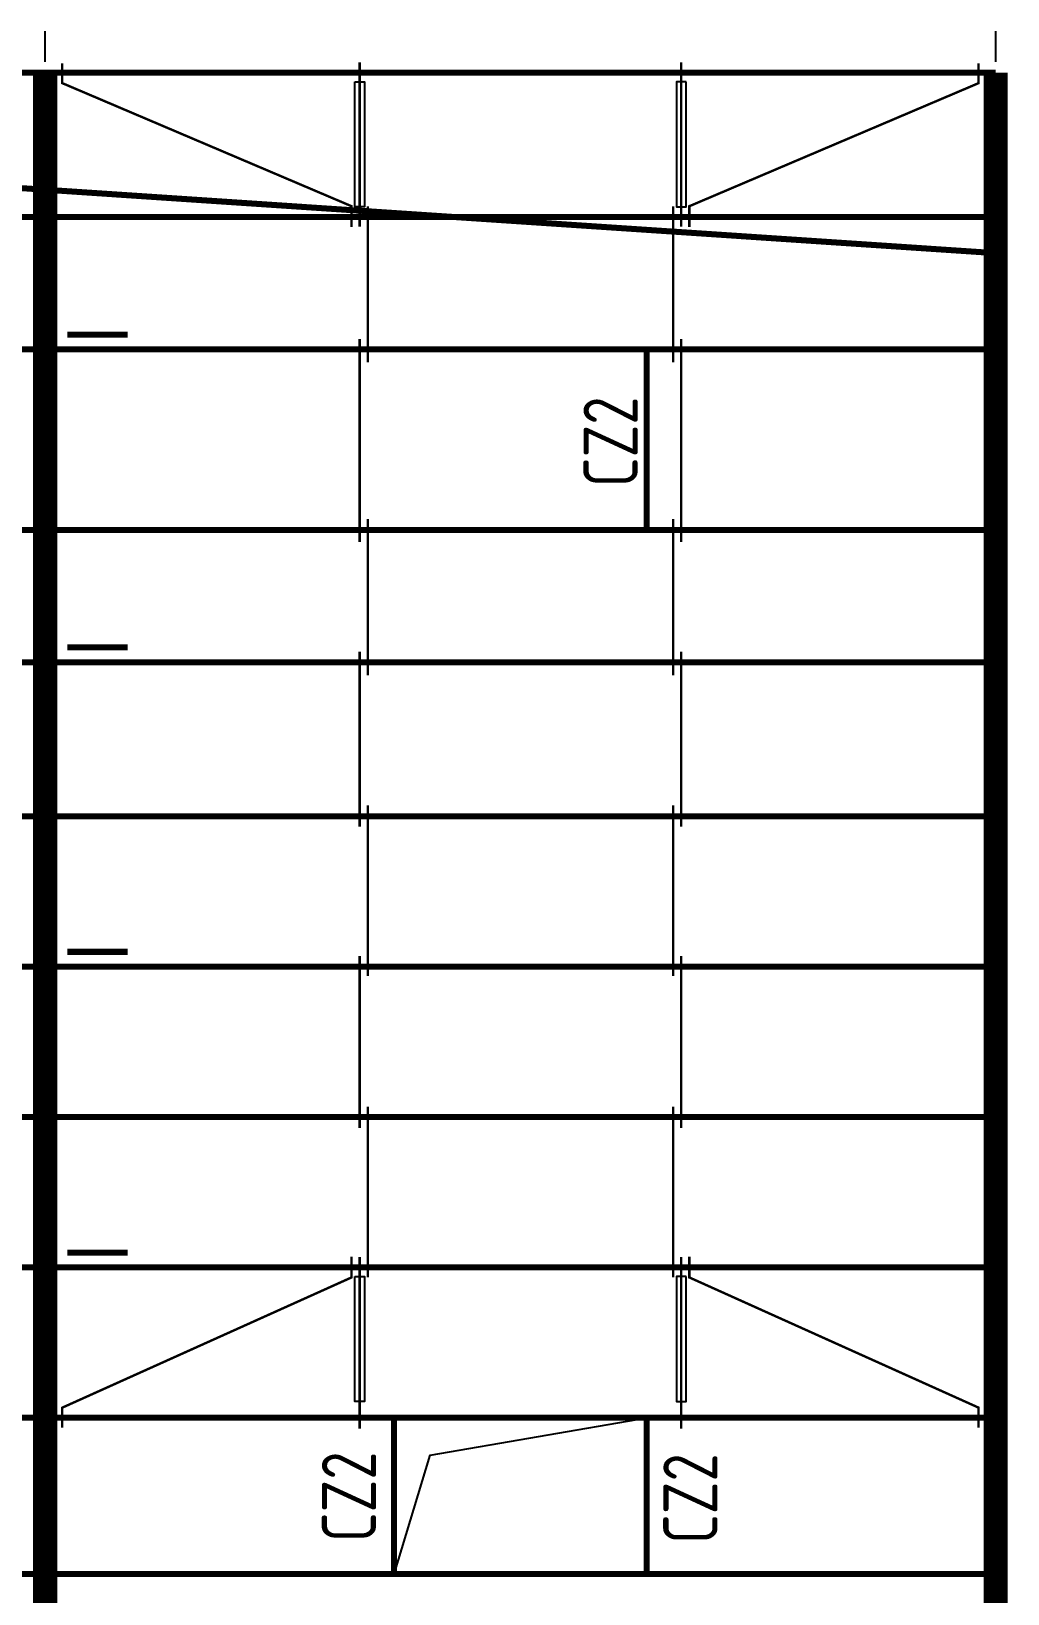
# Model space of a CAD drawing. Extents: x 9752569 to 9923256, y 1590558 to 2510207.
# Drawn here: x 9901612 to 9909727, y 1879607 to 1892594 of the extents above; entities that cross this region are included whole.
import ezdxf

# ---------------------------------------------------------------- set-up
doc = ezdxf.new("R2010")
doc.units = 0
doc.header["$LTSCALE"] = 1000
doc.header["$MEASUREMENT"] = 0
doc.linetypes.add('DASH', pattern=[0.35, 0.25, -0.1])
doc.linetypes.add('DOTE', pattern=[2.42, 2, -0.2, 0.02, -0.2])
for name, color, linetype in [('DOTE', 8, 'DOTE'), ('WINDOW', 4, 'CONTINUOUS'), ('屋面隅撑', 6, 'CONTINUOUS'), ('柱', 2, 'CONTINUOUS'), ('标注文字', 3, 'CONTINUOUS'), ('梁', 4, 'CONTINUOUS'), ('檩条', 150, 'CONTINUOUS'), ('檩条拉条', 1, 'CONTINUOUS'), ('洞口边线', 6, 'CONTINUOUS')]:
    doc.layers.add(name, color=color, linetype=linetype)
doc.styles.add('TSSD_REIN', font='atssdeng.shx', dxfattribs={"width": 0.7, "bigfont": 'atssdchn.shx'})

msp = doc.modelspace()

# ---------------------------------------------------------------- linework, layer by layer
at = {"layer": 'DOTE'}
for p, q in [((9901727.3, 1877819.6), (9901727.3, 1892593.8)), ((9909627.3, 1877819.6), (9909627.3, 1892593.8))]:
    msp.add_line(p, q, dxfattribs=at)
at = {"layer": 'WINDOW', "color": 5, "const_width": 50}
msp.add_lwpolyline([(9906727.3, 1888449.6), (9906727.3, 1889949.6)], dxfattribs=at)
msp.add_lwpolyline([(9904627.3, 1881069.6), (9906727.3, 1881069.6), (9906727.3, 1879769.6), (9904627.3, 1879769.6)], close=True, dxfattribs=at)
at = {"layer": '屋面隅撑', "color": 6, "const_width": 50}
for points in [[(9902411.8, 1890072.2), (9901911.8, 1890072.2)], [(9902411.8, 1887472.2), (9901911.8, 1887472.2)], [(9902411.8, 1884942.2), (9901911.8, 1884942.2)], [(9902411.8, 1882442.2), (9901911.8, 1882442.2)]]:
    msp.add_lwpolyline(points, dxfattribs=at)
at = {"layer": '柱', "color": 2, "const_width": 200}
for points in [[(9901727.3, 1892249.6), (9901727.3, 1878569.6)], [(9909627.3, 1892249.6), (9909627.3, 1878569.6)]]:
    msp.add_lwpolyline(points, dxfattribs=at)
at = {"layer": '梁', "color": 150, "const_width": 50}
for points in [[(9878027.3, 1892249.6), (9909627.3, 1892249.6)], [(9878027.3, 1891049.6), (9909627.3, 1891049.6)], [(9878027.3, 1889949.6), (9909627.3, 1889949.6)], [(9878027.3, 1888449.6), (9909627.3, 1888449.6)], [(9878027.3, 1887349.6), (9909627.3, 1887349.6)], [(9878027.3, 1886069.6), (9909627.3, 1886069.6)], [(9878027.3, 1884819.6), (9909627.3, 1884819.6)], [(9878027.3, 1883569.6), (9909627.3, 1883569.6)], [(9878027.3, 1882319.6), (9909627.3, 1882319.6)], [(9878027.3, 1881069.6), (9909627.3, 1881069.6)], [(9878027.3, 1879769.6), (9909627.3, 1879769.6)]]:
    msp.add_lwpolyline(points, dxfattribs=at)
at = {"layer": '檩条', "color": 6, "linetype": 'DASH', "const_width": 50}
msp.add_lwpolyline([(9878027.3, 1890749.6), (9893827.3, 1891803.6), (9909627.3, 1890749.6)], dxfattribs=at)
at = {"layer": '檩条拉条', "color": 1, "const_width": 20}
for points in [[(9901869.7, 1892327.5), (9901869.7, 1892162.4), (9904273.9, 1891139.5), (9904273.9, 1890966.2)], [(9904341.1, 1892336.2), (9904341.1, 1890970.7)], [(9907013.5, 1892336.2), (9907013.5, 1890970.7)], [(9909484.9, 1892327.5), (9909484.9, 1892162.4), (9907080.7, 1891139.5), (9907080.7, 1890966.2)], [(9904408.3, 1891139.4), (9904408.3, 1889841)], [(9906946.3, 1891139.4), (9906946.3, 1889841)], [(9904341.1, 1890036.2), (9904341.1, 1888348)], [(9907013.5, 1890036.2), (9907013.5, 1888348)], [(9904408.3, 1888539.4), (9904408.3, 1887241)], [(9906946.3, 1888539.4), (9906946.3, 1887241)], [(9904341.1, 1887436.2), (9904341.1, 1885982.9)], [(9907013.5, 1887436.2), (9907013.5, 1885982.9)], [(9904408.3, 1886159.4), (9904408.3, 1884740.1)], [(9906946.3, 1886159.4), (9906946.3, 1884740.1)], [(9904341.1, 1884906.2), (9904341.1, 1883478.4)], [(9907013.5, 1884906.2), (9907013.5, 1883478.4)], [(9904408.3, 1883654.9), (9904408.3, 1882235.6)], [(9906946.3, 1883654.9), (9906946.3, 1882235.6)], [(9901869.7, 1880988.4), (9901869.7, 1881153.5), (9904273.9, 1882236), (9904273.9, 1882409.3)], [(9904341.1, 1882406.2), (9904341.1, 1880978.4)], [(9907013.5, 1882406.2), (9907013.5, 1880978.4)], [(9909484.9, 1880988.4), (9909484.9, 1881153.5), (9907080.7, 1882236), (9907080.7, 1882409.3)]]:
    msp.add_lwpolyline(points, dxfattribs=at)
at = {"layer": '檩条拉条', "color": 3}
for points in [[(9904301.1, 1892173), (9904381.1, 1892173), (9904381.1, 1891134.2), (9904301.1, 1891134.2)], [(9907053.5, 1892173), (9906973.5, 1892173), (9906973.5, 1891134.2), (9907053.5, 1891134.2)], [(9904301.1, 1882243), (9904381.1, 1882243), (9904381.1, 1881204.2), (9904301.1, 1881204.2)], [(9907053.5, 1882243), (9906973.5, 1882243), (9906973.5, 1881204.2), (9907053.5, 1881204.2)]]:
    msp.add_lwpolyline(points, close=True, dxfattribs=at)
at = {"layer": '洞口边线'}
msp.add_lwpolyline([(9904627.3, 1879769.6), (9904925.7, 1880757.9), (9906727.3, 1881069.6)], dxfattribs=at)

# ---------------------------------------------------------------- texts
at = {"layer": '标注文字', "color": 6, "style": 'TSSD_REIN', "width": 0.8}
for p in [(9906651.5, 1888805.4), (9904477.1, 1880036.6), (9907314.8, 1880021.2)]:
    msp.add_text('CZ2', height=450, rotation=90, dxfattribs=at).set_placement(p)

doc.saveas('drawing.dxf')
